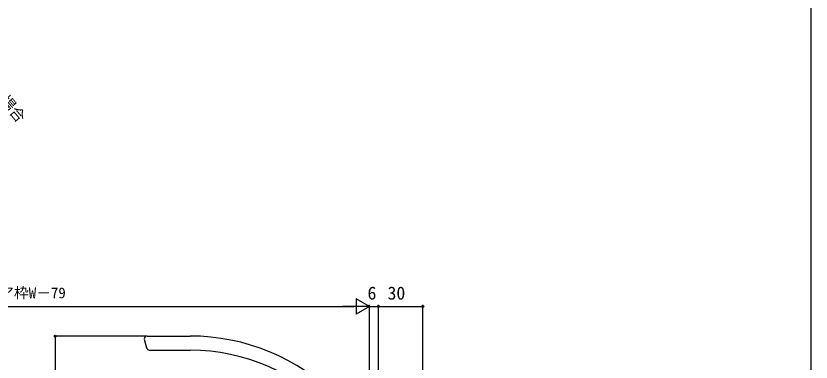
# Model space of a CAD drawing. Units: millimetres, scale not verified. Extents: x -525 to 525, y -803 to 799.
# Drawn here: x -11 to 525, y -354 to -120 of the extents above; entities that cross this region are included whole.
import ezdxf
from ezdxf.enums import TextEntityAlignment as Align

# ---------------------------------------------------------------- set-up
doc = ezdxf.new("R2010")
doc.units = ezdxf.units.MM
doc.header["$LTSCALE"] = 4
for name, color, linetype in [('0-5_YKK_13', 4, 'Continuous'), ('0-6_YKK_D', 6, 'Continuous'), ('0-7_YKK_ZWAK', 7, 'Continuous')]:
    doc.layers.add(name, color=color, linetype=linetype)
doc.styles.add('ＭＳ ゴシック', font='')
doc.styles.get('ＭＳ ゴシック').set_extended_font_data('MS Gothic')

msp = doc.modelspace()

# ---------------------------------------------------------------- linework, layer by layer
at = {"layer": '0-5_YKK_13'}
for p, q in [((77.103, -336.344), (106.131, -336.344)), ((75.102, -338.344), (76.715, -344.361)), ((78.646, -345.844), (106.131, -345.844))]:
    msp.add_line(p, q, dxfattribs=at)
for centre, radius, start, end in [((77.103, -338.344), 2, 90, 178), ((106.131, -476.344), 140, 45.03839, 90), ((78.646, -343.844), 2, 195, 270), ((106.131, -476.344), 130.5, 42.27846, 90)]:
    msp.add_arc(centre, radius, start, end, dxfattribs=at)
at = {"layer": '0-6_YKK_D'}
for p, q in [((227.106, -316.344), (218.013, -311.094)), ((218.013, -311.094), (218.013, -321.594)), ((-231.394, -316.344), (216.606, -316.344)), ((227.106, -316.344), (208.92, -316.344)), ((227.106, -316.344), (218.013, -321.594)), ((227.106, -415.844), (227.106, -315.344)), ((227.106, -415.844), (227.106, -315.344)), ((227.106, -316.344), (233.106, -316.344)), ((233.106, -422.837), (233.106, -315.344)), ((233.106, -423.837), (233.106, -315.344)), ((233.106, -316.344), (263.106, -316.344)), ((263.106, -423.344), (263.106, -315.344)), ((76.104, -336.344), (14.109, -336.344)), ((15.109, -336.344), (15.109, -424.344))]:
    msp.add_line(p, q, dxfattribs=at)
for centre in [(233.106, -316.344), (233.106, -316.344), (263.106, -316.344), (15.109, -336.344)]:
    msp.add_circle(centre, 0.637, dxfattribs=at)
at = {"layer": '0-7_YKK_ZWAK'}
msp.add_lwpolyline([(-525, -802.8), (525, -802.8), (525, 727.2)], dxfattribs=at)

# ---------------------------------------------------------------- texts
at = {"layer": '0-6_YKK_D', "style": 'ＭＳ ゴシック'}
msp.add_text('開き角度90°の場合', height=7.331, rotation=309.81, dxfattribs=at).set_placement((-65.219, -129.874), align=Align.BOTTOM_LEFT)
for s, height, p in [('新設DW＝新設ドア枠W－79', 7.331, (-92.763, -313.037)), ('6', 8.798, (225.743, -314.344)), ('30', 8.798, (239.243, -314.344))]:
    msp.add_text(s, height=height, dxfattribs=at).set_placement(p, align=Align.BOTTOM_LEFT)

doc.saveas('drawing.dxf')
